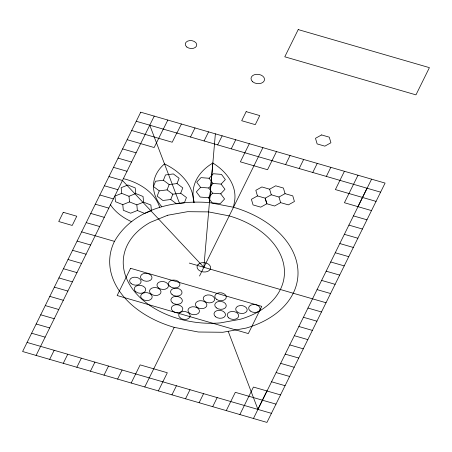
<?xml version="1.0" encoding="UTF-8"?>
<svg xmlns="http://www.w3.org/2000/svg" width="452" height="452" viewBox="0 0 452 452"><rect width="100%" height="100%" fill="white"/><g stroke="black" fill="none" stroke-linecap="round" stroke-linejoin="round"><path stroke-width="0.68" d="M215.367 133.843L203.846 267.301L122.458 180.484L108.955 176.568M233.486 207.253L234.277 202.846A60.285 41.42 6.6 0 0 212.847 163.031L209.338 202.586L233.486 207.253A94.502 64.93 6.6 0 1 297.766 268.279A94.502 64.93 6.6 0 1 246.091 328.096L222.87 332.271L198.349 332.011L174.206 327.35A94.502 64.93 6.6 0 1 114.463 241.368L81.659 231.859M159.234 190.857L157.149 196.168L162.906 200.485L170.754 199.496L176.512 203.824L184.359 202.835L186.45 197.524L180.687 193.207L172.839 194.196L167.082 189.868L159.234 190.863L153.477 186.54L155.561 181.229L163.409 180.241L169.172 184.563L177.02 183.568L182.783 187.885L180.693 193.196M163.415 180.241L165.5 174.93L173.348 173.941L179.111 178.257L177.02 183.568M167.082 189.868L169.172 184.557M170.749 199.507L172.845 194.185M36.103 355.43L154.234 116.107M163.257 129.108L154.16 147.538L127.153 139.702M49.686 359.374L54.167 350.3M163.341 129.125L167.816 120.051M176.76 133.024L172.212 142.239L131.701 130.487M63.274 363.312L67.749 354.244M176.924 133.063L181.405 123.995M76.857 367.256L81.337 358.182M190.512 137.007L194.987 127.933M90.44 371.199L94.92 362.125M204.095 140.945L208.57 131.877M104.028 375.137L108.503 366.063M217.678 144.889L222.158 135.815M117.61 379.081L122.085 370.007M231.266 148.827L235.741 139.758M131.193 383.019L140.148 364.877L167.319 372.759L158.364 390.901M249.323 143.696L240.368 161.844L267.539 169.726L276.494 151.584M144.781 386.963L174.206 327.35M199.535 276.025L262.911 147.64M171.946 394.845L176.427 385.771M285.602 164.596L290.077 155.522M185.529 398.788L190.009 389.714M299.184 168.534L303.665 159.466M199.117 402.726L203.592 393.652M312.767 172.478L317.247 163.404M212.7 406.67L217.18 397.596M326.355 176.416L330.83 167.347M226.282 410.608L235.311 392.325L275.986 404.122M344.418 171.285L335.39 189.574L376.058 201.383M239.871 414.552L253.442 387.053L280.534 394.912M358.001 175.229L344.424 202.728L371.51 210.598M257.849 409.399L266.946 390.969M357.927 206.649L367.024 188.218M253.453 418.49L371.584 179.173M114.463 241.368C133.131 208.575 174.472 199.846 209.429 202.592M200.592 187.343L196.332 191.874L200.202 197.055L208.327 197.705L212.186 202.897L220.316 203.547L224.576 199.01L220.706 193.829L212.581 193.179L208.717 187.992L200.592 187.343L196.722 182.162L200.982 177.63L209.106 178.274L212.977 183.461L221.101 184.105L224.972 189.286L220.712 193.823M209.106 178.274L213.367 173.743L221.491 174.393L225.362 179.574L221.101 184.105M208.717 187.992L212.977 183.455M208.321 197.716L212.587 193.173M257.465 195.931L251.397 199.309L253.047 204.914L260.764 207.146L266.833 203.773L274.567 206.01L280.635 202.637L288.353 204.869L294.421 201.496L292.772 195.885L285.054 193.654L278.98 197.027L271.262 194.795L265.2 198.168L257.465 195.931L255.826 190.326L261.894 186.953L269.618 189.185L275.68 185.812L283.398 188.043L285.054 193.654M143.589 202.123L143.047 196.479L135.753 193.552L128.995 196.275L121.701 193.349L114.949 196.072L115.486 201.716L122.78 204.643L129.538 201.92L136.832 204.841L137.374 210.496L144.668 213.423L151.426 210.705L150.883 205.055L143.589 202.134L136.832 204.852M137.374 210.491L130.617 213.208L123.323 210.282L122.78 204.637M123.345 178.687L126.187 179.387A50.76 34.877 6.6 0 1 159.652 207.298M136.25 121.272L380.612 192.162M122.605 148.917L136.108 152.832M353.458 215.892L366.962 219.813M118.057 158.127L131.56 162.048M348.91 225.107L362.414 229.028M113.503 167.353L127.012 171.263M344.362 234.322L357.865 238.238M339.808 243.543L353.317 247.453M104.406 185.783L117.91 189.699M335.26 252.758L348.763 256.679M99.858 194.993L113.362 198.914M330.711 261.974L344.215 265.889M95.31 204.208L108.813 208.129M326.163 271.189L339.667 275.104M90.762 213.423L104.265 217.344M321.615 280.404L335.118 284.319M86.213 222.638L99.717 226.554M317.067 289.619L330.57 293.534M189.309 263.087L326.022 302.75M77.111 241.074L90.615 244.995M307.965 308.055L321.468 311.97M72.563 250.289L86.066 254.21M303.416 317.27L316.92 321.186M68.015 259.505L81.518 263.42M298.868 326.485L312.372 330.401M63.466 268.72L76.97 272.635M294.32 335.695L307.823 339.616M58.918 277.935L72.422 281.85M289.772 344.91L303.275 348.831M54.37 287.156L67.873 291.065M285.223 354.136L298.727 358.046M49.822 296.371L63.325 300.286M280.675 363.351L294.179 367.267M45.273 305.586L58.777 309.501M276.127 372.561L289.63 376.482M40.725 314.801L54.229 318.716M271.579 381.776L285.082 385.697M36.177 324.011L49.68 327.932M31.629 333.226L45.132 337.147M27.08 342.441L271.437 413.337M110.486 204.733L110.921 205.462A51.409 35.324 6.6 0 0 131.82 221.796M149.759 125.181L179.484 203.293M228.203 331.31L257.934 409.422M278.986 197.027L280.635 202.637M269.612 189.185L271.268 194.795M135.753 193.552L135.21 187.908L127.916 184.981L121.159 187.704L121.701 193.349M128.995 196.275L129.538 201.92M161.601 206.502A55.178 37.911 6.6 0 1 164.494 163.912A60.517 41.578 6.6 0 1 193.399 202.423M194.292 202.434A63.568 43.68 6.6 0 1 212.847 163.031M63.274 212.31L58.726 221.525L72.23 225.441L76.778 216.225L63.274 212.31M140.73 112.192L22.6 351.515L266.957 422.411L385.087 183.088L140.73 112.192M130.583 268.307L117.147 295.518L248.329 333.582L261.764 306.366L130.583 268.307M246.17 111.638L241.69 120.712L255.278 124.65L259.753 115.582L246.17 111.638M298.218 29.589L284.783 56.805L415.964 94.863L429.4 67.647L298.218 29.589M198.055 264.516L197.338 265.595A6.797 4.673 6.6 0 0 200.332 271.093L201.948 271.686A6.797 4.673 6.6 0 0 209.638 270.087L210.349 269.008A6.797 4.673 6.6 0 0 207.361 263.505C204.4 262.183 200.507 262.183 198.055 264.516M321.553 134.928L315.485 138.306L317.134 143.911L324.852 146.149L330.921 142.77L329.271 137.165L321.553 134.928M167.675 215.254L150.262 222.373A80.902 55.585 6.6 0 0 131.792 287.952A80.902 55.585 6.6 0 0 220.13 322.92L240.012 319.349A80.902 55.585 6.6 0 0 284.251 268.138A80.902 55.585 6.6 0 0 229.22 215.892L208.547 211.898L187.557 211.683L167.675 215.254M266.849 203.779L265.2 198.168L266.833 203.773M237.255 311.999A5.78 3.972 6.6 0 0 246.962 310.999A5.78 3.972 6.6 0 0 240.114 305.563A5.78 3.972 6.6 0 0 237.255 311.999M228.768 317.903A5.78 3.972 6.6 0 0 238.475 316.897A5.78 3.972 6.6 0 0 231.633 311.462A5.78 3.972 6.6 0 0 228.768 317.903M215.553 316.784A5.78 3.972 6.6 0 0 225.26 315.778A5.78 3.972 6.6 0 0 218.412 310.343A5.78 3.972 6.6 0 0 215.553 316.784M216.327 307.835A5.78 3.972 6.6 0 0 226.034 306.829A5.78 3.972 6.6 0 0 219.186 301.394A5.78 3.972 6.6 0 0 216.327 307.835M216.367 299.196A5.78 3.972 6.6 0 0 226.073 298.19A5.78 3.972 6.6 0 0 219.226 292.755A5.78 3.972 6.6 0 0 216.367 299.196M204.779 301.371A5.78 3.972 6.6 0 0 214.48 300.365A5.78 3.972 6.6 0 0 207.637 294.93A5.78 3.972 6.6 0 0 204.779 301.371M196.97 307.151A5.78 3.972 6.6 0 0 206.677 306.145A5.78 3.972 6.6 0 0 199.829 300.716A5.78 3.972 6.6 0 0 196.97 307.151M189.529 313.208A5.78 3.972 6.6 0 0 199.236 312.208A5.78 3.972 6.6 0 0 192.388 306.772A5.78 3.972 6.6 0 0 189.529 313.208M180.258 317.954A5.78 3.972 6.6 0 0 189.964 316.948A5.78 3.972 6.6 0 0 183.117 311.513A5.78 3.972 6.6 0 0 180.258 317.954M172.901 311.196A5.78 3.972 6.6 0 0 182.602 310.191A5.78 3.972 6.6 0 0 175.76 304.755A5.78 3.972 6.6 0 0 172.901 311.196M172.438 302.834A5.78 3.972 6.6 0 0 182.145 301.829A5.78 3.972 6.6 0 0 175.297 296.393A5.78 3.972 6.6 0 0 172.438 302.834M172.11 294.625A5.78 3.972 6.6 0 0 181.811 293.619A5.78 3.972 6.6 0 0 174.969 288.19A5.78 3.972 6.6 0 0 172.11 294.625M170.031 286.512A5.78 3.972 6.6 0 0 179.738 285.506A5.78 3.972 6.6 0 0 172.89 280.07A5.78 3.972 6.6 0 0 170.031 286.512M158.522 287.952A5.78 3.972 6.6 0 0 168.229 286.947A5.78 3.972 6.6 0 0 161.381 281.511A5.78 3.972 6.6 0 0 158.522 287.952M151.081 294.009A5.78 3.972 6.6 0 0 160.782 293.003A5.78 3.972 6.6 0 0 153.94 287.568A5.78 3.972 6.6 0 0 151.081 294.009M250.205 310.953A5.78 3.972 6.6 0 0 259.911 309.953A5.78 3.972 6.6 0 0 253.069 304.518A5.78 3.972 6.6 0 0 250.205 310.953M142.25 299.066A5.78 3.972 6.6 0 0 151.957 298.06A5.78 3.972 6.6 0 0 145.109 292.625A5.78 3.972 6.6 0 0 142.25 299.066M135.798 291.777A5.78 3.972 6.6 0 0 145.504 290.777A5.78 3.972 6.6 0 0 138.657 285.342A5.78 3.972 6.6 0 0 135.798 291.777M131.17 283.658A5.78 3.972 6.6 0 0 140.877 282.653A5.78 3.972 6.6 0 0 134.035 277.223A5.78 3.972 6.6 0 0 131.17 283.658M142.058 279.754A5.78 3.972 6.6 0 0 151.765 278.754A5.78 3.972 6.6 0 0 144.922 273.319A5.78 3.972 6.6 0 0 142.058 279.754M186.829 47.019A5.78 3.972 6.6 0 0 196.535 46.014A5.78 3.972 6.6 0 0 189.687 40.584A5.78 3.972 6.6 0 0 186.829 47.019M252.708 81.789A6.797 4.673 6.6 0 0 264.2 80.846A6.797 4.673 6.6 0 0 256.397 74.309A6.797 4.673 6.6 0 0 252.708 81.789"/></g></svg>
